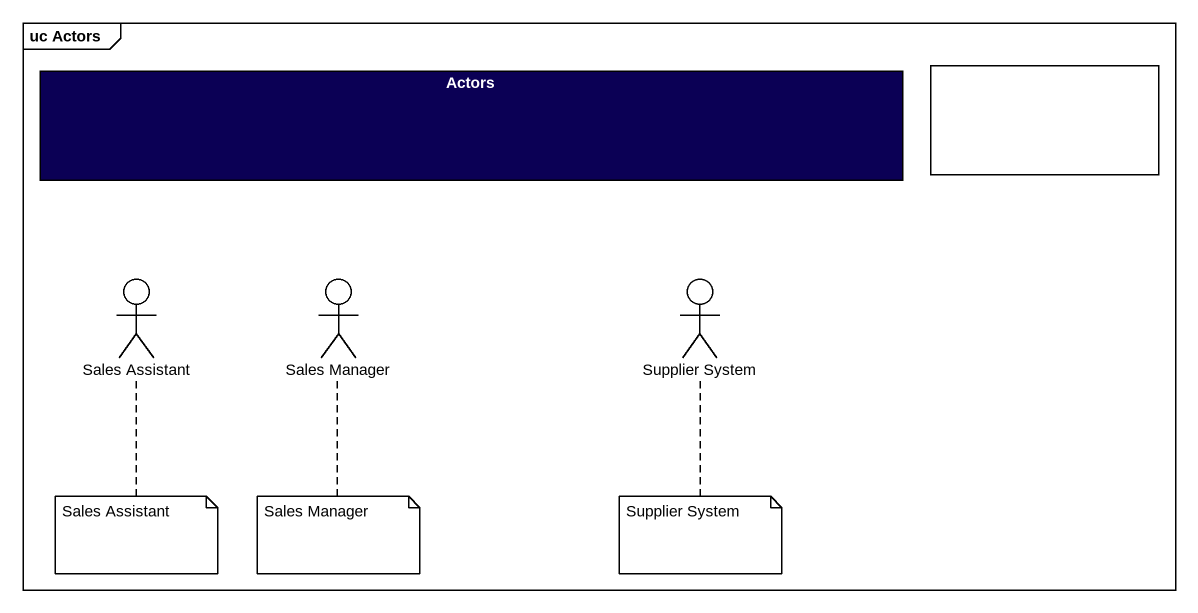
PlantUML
@startuml
mainframe uc Actors
rectangle Actors #0B0055
rectangle " " as rectangle1
actor "Sales Assistant" as Sales_Assistant
actor "Sales Manager" as Sales_Manager
actor "Supplier System" as Supplier_System
note bottom of Sales_Assistant : Sales Assistant
note bottom of Sales_Manager : Sales Manager
note bottom of Supplier_System : Supplier System
@enduml
